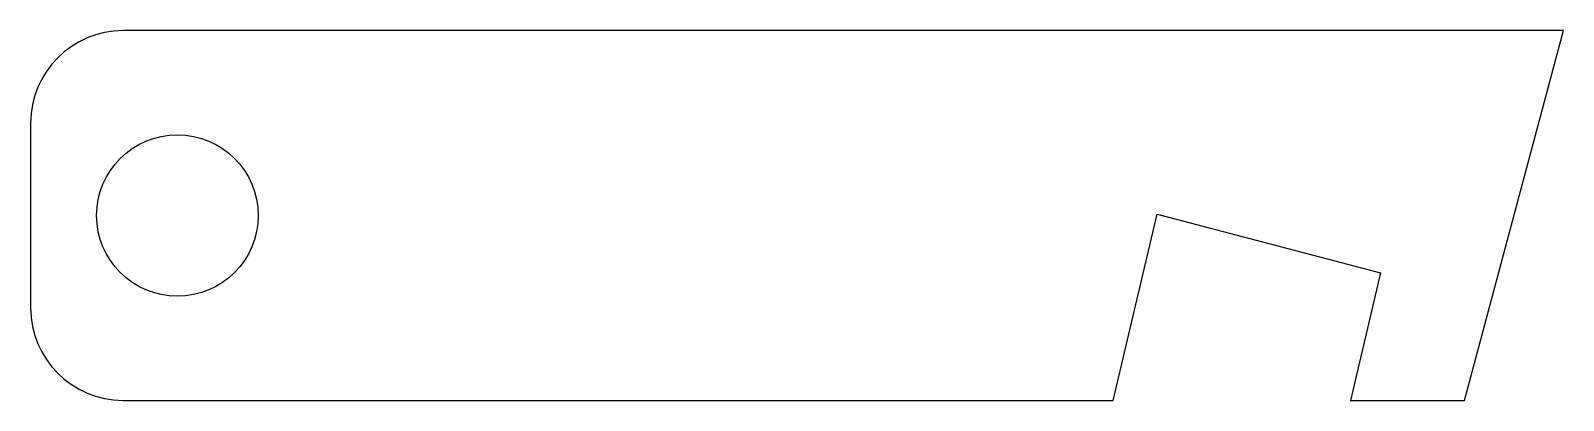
# Model space of a CAD drawing. Header units: inches. Extents: x 0 to 4.15, y 0 to 1.
import ezdxf

# ---------------------------------------------------------------- set-up
doc = ezdxf.new("R2010")
doc.units = ezdxf.units.IN
doc.header["$MEASUREMENT"] = 0
doc.layers.add('CUT', color=7, linetype='Continuous')

msp = doc.modelspace()

# ---------------------------------------------------------------- linework, layer by layer
at = {"layer": 'CUT'}
for p, q in [((4.147, 1), (0.25, 1)), ((3.88, 0), (4.147, 1)), ((0, 0.75), (0, 0.25)), ((2.929, 0), (3.048, 0.504)), ((3.048, 0.504), (3.652, 0.345)), ((3.652, 0.345), (3.571, 0)), ((0.25, 0), (2.929, 0)), ((3.571, 0), (3.88, 0))]:
    msp.add_line(p, q, dxfattribs=at)
msp.add_circle((0.397, 0.5), 0.2185, dxfattribs=at)
for centre, start, end in [((0.25, 0.75), 90, 180), ((0.25, 0.25), 180, 270)]:
    msp.add_arc(centre, 0.25, start, end, dxfattribs=at)

doc.saveas('drawing.dxf')
